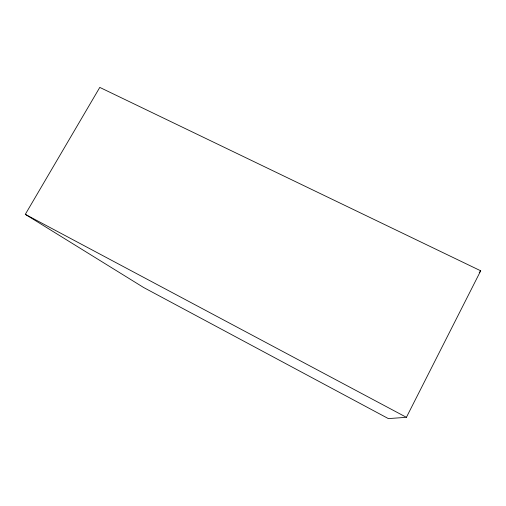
<?xml version="1.0" encoding="UTF-8"?>
<svg xmlns="http://www.w3.org/2000/svg" width="506" height="506" viewBox="0 0 506 506"><rect width="100%" height="100%" fill="white"/><g stroke="black" fill="none" stroke-linecap="round" stroke-linejoin="round"><path stroke-width="0.76" d="M406.413 417.323L480.7 270.805L99.79 87.405L25.3 214.348L143.666 287.528L388.355 418.595L406.413 417.323L25.3 214.348M479.207 272.639L480.7 270.805"/></g></svg>
